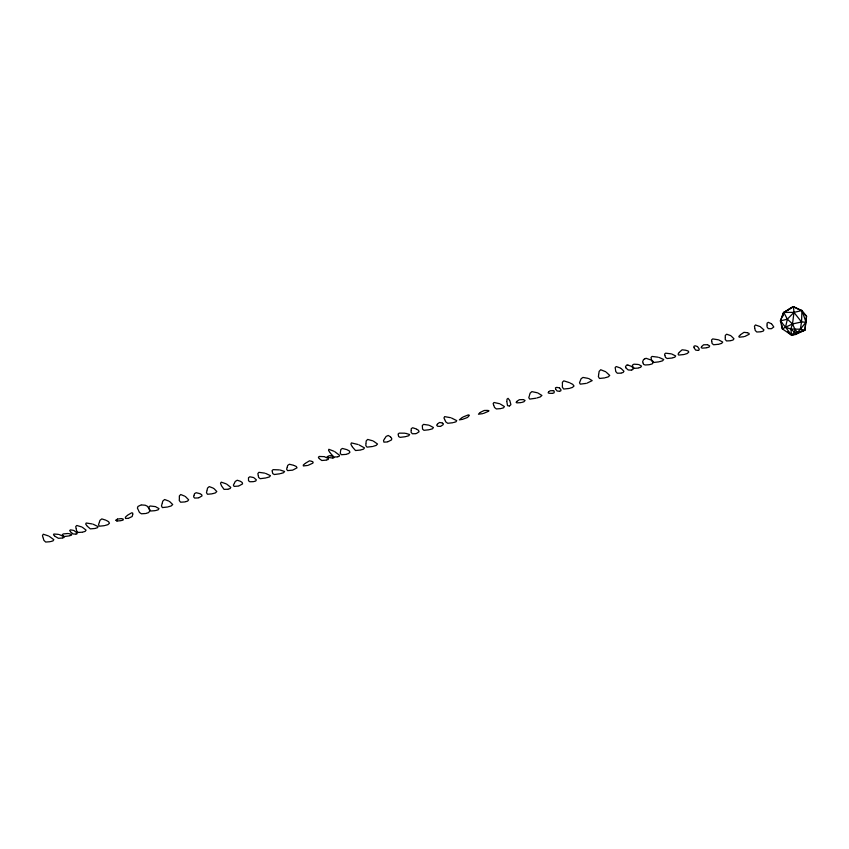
<?xml version="1.0" encoding="UTF-8"?>
<svg xmlns="http://www.w3.org/2000/svg" width="849" height="849" viewBox="0 0 849 849"><rect width="100%" height="100%" fill="white"/><g stroke="black" fill="none" stroke-linecap="round" stroke-linejoin="round"><path stroke-width="1.27" d="M767.061 325.294L767.04 326.918L768.281 328.616L771.147 328.722M767.061 324.764L767.072 323.151L768.334 322.333L771.433 323.777M562.388 385.064L562.378 387.186L563.683 389.044L568.926 388.481M562.399 384.374L562.42 382.262L563.757 380.851L569.201 382.57M725.258 337.732L725.237 339.473L726.542 340.948L730.543 340.746M725.269 337.17L725.301 335.429L726.648 334.209L730.49 335.546M179.33 498.543L179.288 500.528L180.582 502.205L184.87 501.929M179.341 497.896L179.372 495.912L180.731 494.521L184.838 496.198M795.566 334.485L800.352 329.221L801.53 321.973L801.955 310.543L793.454 306.691L791.332 307.561L783.34 312.899L780.422 320.922L782.322 328.871L791.682 335.238L795.566 334.485L804.873 330.165L806.55 316.157L801.955 310.543L799.44 309.885M411.171 430.719L411.086 432.268L412.338 433.754L415.84 433.69M411.192 430.21L411.277 428.66L412.646 427.747L416.286 428.947M506.842 401.651L507.532 405.631L509.262 406.024M506.885 401.036L507.023 399.157L508.063 398.351L509.676 400.41M632.452 366.45L632.367 367.543L633.609 368.392L637.97 368.095M632.473 366.099L632.558 365.017L633.938 364.189L638.257 364.465M365.972 443.592L365.813 445.587L367.001 447.147L372.552 446.5M366.025 442.945L366.195 440.949L367.659 439.421L372.753 440.822M598.715 374.388L598.396 376.648L599.479 378.474L604.732 377.901M598.821 373.656L599.139 371.395L600.721 369.739L605.401 371.629M340.491 451.668L340.247 453.281L341.372 454.714L345.723 454.406M340.576 451.148L340.831 449.535L342.338 448.452L346.604 449.556M782.714 316.581L783.786 312.411L793.454 306.691L798.442 309.354M783.786 312.411L780.422 320.922L785.537 327.226L790.79 329.041L800.352 329.221L805.998 322.164L801.955 310.543L793.974 312.379L783.786 312.411L787.352 319.171L792.52 323.957L794.993 329.433L794.473 332.139L791.682 335.238L787.723 331.853M783.34 312.899L793.454 306.691L793.974 312.379L787.352 319.171L785.537 327.226L782.322 328.871L781.929 325.188M206.944 490.69L206.477 492.664L207.464 494.267L212.229 493.831M207.092 490.043L207.549 488.069L209.247 486.604L213.311 488.154M468.881 415.872L467.566 417.443L462.97 419.162M468.935 415.66L469.094 415.023L468.192 414.938L462.875 417.071M162.053 503.839L161.469 505.93L162.371 507.585L167.603 507.012M162.233 503.17L162.806 501.08L164.6 499.509L168.94 501.122M115.931 520.288L116.929 521.01L120.961 520.681M115.973 520.129L117.47 519.089L121.12 518.612M116.95 520.936L117.449 519.153M287.089 467.555L286.612 469.2L287.567 470.611L292.258 470.187M287.238 467.024L287.715 465.39L289.392 464.254L293.733 465.305M529.362 395.74L528.8 397.661L529.68 399.094L535.995 398.213M529.543 395.103L530.105 393.183L531.867 391.622L537.152 392.737M194.007 495.445L193.604 496.824L194.612 498.066L198.316 497.928M194.145 494.999L194.548 493.619L196.183 492.728L199.674 493.577M99.142 522.846L98.516 524.724L99.365 526.2L104.48 525.658M99.344 522.231L99.97 520.341L101.784 518.898L105.966 520.214M548.412 392.227L548.199 392.885L549.324 393.289L552.37 393.374M548.486 392.015L550.163 390.773L552.784 390.657M804.767 314.586L806.55 316.157L804.873 330.165L791.682 335.238L790.79 329.041L792.52 323.957L793.974 312.379L801.53 321.973L805.998 322.164M580.196 381.021L579.506 382.75L580.27 384.151L586.118 383.398M580.419 380.458L581.119 378.718L582.955 377.434L588.102 378.357M701.571 346.742L701.2 347.612L702.197 348.132L706.538 347.835M701.688 346.466L703.63 344.79L707.217 344.726M437.203 424.383L436.726 425.36L437.67 426.272L440.355 426.389M437.362 424.065L439.517 422.473L442.064 422.898M234.197 483.559L233.379 485.15L234.091 486.403L238.272 486.095M234.462 483.039L235.279 481.447L237.253 480.237L240.426 481.277M384.639 438.71L383.525 440.44L383.918 442.149L387.24 441.958M385.011 438.148L386.125 436.428L388.258 435.463L390.614 436.938M678.956 352.77L678.064 354.139L678.691 355.084L683.816 354.532M679.242 352.335L682.129 349.799L685.992 350.276M516.754 401.545L516.118 402.352L516.882 402.872L521.095 402.606M516.967 401.28L519.344 399.72L522.973 399.582M740.084 335.122L738.863 336.374L739.214 337.202L744 336.692M740.487 334.718L743.968 332.352L747.247 332.691M126.968 515.714L125.387 517.168L125.514 518.474L128.167 518.325M127.477 515.237L131.637 512.838L132.624 513.008L132.752 513.953M304.865 463.713L303.284 465.029L303.369 465.942L307.55 465.454M305.385 463.278L309.524 460.816L311.986 461.368M479.887 412.667L478.465 414.216L482.752 413.633M480.364 412.359L484.206 410.492L487.337 410.396M793.921 333.975L791.682 335.238L785.537 327.226L792.52 323.957L801.53 321.973M462.132 417.485L459.373 419.862L462.281 419.364M644.624 358.989L643.563 359.52L642.608 361.865L643.064 362.958M644.975 358.819L646.036 358.289L651.204 360.061M330.77 455.881L329.391 455.69L327.077 456.762L327.544 457.229M128.719 518.166L132.147 516.521L132.794 514.261M69.024 535.91L64.397 536.526L62.677 535.507M69.629 535.73L71.496 535.178L71.645 534.392L68.536 533.543M308.346 465.21L312.878 463.13L313.132 462.153L312.273 461.559M332.702 458.057L327.693 457.378M332.999 457.972L333.922 457.696L332.606 456.136L331.227 455.945M387.876 441.767L391.538 439.899L391.729 438.455L390.89 437.309M483.612 413.378L488.706 411.192L488.875 410.629L487.719 410.449M50.25 541.694L45.697 542.055L43.904 540.357L43.278 538.34M50.929 541.492L53.02 540.877L53.816 539.656L49.284 536.356M62.126 538.064L58.401 538.298L55.036 536.313M62.593 537.926L64.025 537.502L63.94 536.664L59.313 534.594M75.826 534.117L73.099 533.957L70.584 531.92M76.145 534.021L77.142 533.724L76.962 532.822L74.054 530.625M82.427 532.196L78.182 532.461L76.569 530.795L76.208 528.991M83.085 531.994L85.123 531.4L86.078 530.126L82.438 527.314M94.833 528.481L90.312 528.874L87.086 526.051M95.481 528.29L97.486 527.696L98.06 526.582L93.146 524.226M105.329 525.404L107.929 524.64L109.447 523.228L108.587 521.689L106.613 520.575M121.503 520.522L123.137 520.044L123.285 519.132L121.609 518.622M145.593 513.518L141.412 513.783L139.48 512.488L138.589 510.599M146.283 513.316L148.395 512.69L149.604 511.363L149.923 509.878L148.787 508.296M155.378 510.642L150.867 510.992L149.392 509.909L149.201 508.625M156.057 510.44L158.158 509.814L158.986 508.593L155.707 506.779M168.473 506.757L171.137 505.972L172.708 504.539L169.63 501.547M185.549 501.727L187.629 501.112L188.658 499.828L185.507 496.644M198.942 497.737L202.02 495.88L201.669 494.659L200.162 493.842M213.014 493.598L215.423 492.887L216.792 491.518L213.948 488.568M227.797 489.257L224.03 489.374L221.451 485.724M228.37 489.088L230.1 488.568L230.769 487.39L226.885 484.259M238.983 485.883L242.559 483.898L242.241 482.529L240.872 481.585M253.554 481.648L249.839 481.754L248.513 480.714L248.502 479.441M254.095 481.489L255.772 480.99L256.324 479.834L253.883 477.722M265.928 477.955L260.219 478.687L258.648 477.456L258.308 475.822M266.788 477.7L269.42 476.926L270.438 475.663L265.663 473.413M280 473.774L274.291 474.527L272.752 473.572L272.455 472.309M280.87 473.519L283.534 472.723L284.606 471.482L280.212 470.049M293.054 469.953L297.012 467.82L296.343 466.526L294.37 465.613M326.016 460.137L321.803 460.498L319.309 458.683M326.568 459.967L328.287 459.458L328.436 458.534L324.551 456.804M337.212 456.932L333.827 456.942L330.25 453.026M337.69 456.783L339.154 456.359L339.515 455.266L334.835 451.742M346.445 454.194L348.642 453.546L349.926 452.188L349.204 450.84L347.241 449.874M360.485 450.044L355.529 450.532L352.293 446.829M361.239 449.821L363.542 449.132L364.486 447.89L359.021 444.887M373.433 446.234L376.149 445.428L377.529 444.038L373.581 441.215M405.493 436.694L400.123 437.362L398.648 436.556L398.414 435.463M406.3 436.45L408.751 435.728L409.632 434.55L405.737 433.319M416.403 433.521L419.066 431.77L418.483 430.316L416.827 429.276M429.254 429.732L423.98 430.316L422.579 429.169L422.462 427.641M430.05 429.498L432.491 428.777L433.425 427.525L429.456 425.381M440.822 426.251L443.178 424.638L443.316 423.651L442.371 423.089M452.92 422.717L447.763 423.29L445.831 421.942L445.025 420.223M453.674 422.494L455.987 421.804L456.73 420.637L451.509 418.005M500.804 408.602L496.336 408.942L494.532 407.456L493.938 405.79M501.483 408.401L503.563 407.796L504.391 406.565L500.252 404.007M509.549 405.939L510.907 404.644L509.909 400.94M521.785 402.405L523.897 401.779L525.064 400.452L523.451 399.646M537.024 397.916L540.176 396.982L541.917 395.475L538.001 393.066M552.784 393.257L554.047 392.885L554.206 391.845L554.174 391.028L553.124 390.752M559.438 391.293L557.093 390.996L555.596 389.065M559.767 391.187L560.775 390.89L561.009 389.84L559.65 388.025M569.785 388.226L572.449 387.441L574.02 385.998L572.704 384.332L570.061 383.005M587.115 383.101L592.188 380.628L588.877 378.622M605.592 377.646L608.234 376.871L609.72 375.449L606.154 372.106M620.874 373.146L617.276 373.22L615.769 371.554L615.514 369.835M621.436 372.976L623.155 372.467L623.951 371.246L621.022 368.402M631.094 370.122L628.271 369.973L626.095 368.148M631.497 370.005L632.76 369.633L633.81 367.787L633.067 367.118M638.628 367.893L640.666 367.299L641.504 366.068L638.894 364.624M649.4 364.72L645.155 364.985L643.648 364.423L643.202 363.319M650.079 364.518L652.149 363.903L653.189 362.608L653.136 361.409L651.682 360.39M659.121 361.823L653.645 362.481L651.979 361.196L651.554 359.636M659.97 361.578L662.57 360.804L663.716 359.498L659.111 357.461M671.888 358.055L667.091 358.501L665.467 357.365L665.085 355.986M672.61 357.843L674.828 357.185L675.687 355.964L671.814 354.044M684.655 354.288L687.255 353.524L688.762 352.102L688.252 351.072L686.544 350.478M697.857 350.404L695.639 350.075L694.068 347.825M698.154 350.308L699.077 350.043L699.215 349.013L697.645 346.742M707.164 347.644L709.095 347.071L709.679 345.925L707.716 344.821M718.562 344.28L713.616 344.758L712.099 343.495L711.865 341.988M719.326 344.057L721.671 343.367L722.732 342.073L718.901 340.003M731.169 340.566L733.08 339.993L733.95 338.762L731.095 335.928M744.838 336.448L749.179 334.262L749.03 333.349L747.693 332.861M760.8 331.81L756.799 332.001L755.228 330.452L754.888 328.637M761.394 331.641L763.24 331.099L763.941 329.9L760.439 326.854M771.614 328.584L773.789 326.992L771.89 324.169M799.896 331.619L804.873 330.165L800.352 329.221M787.352 319.171L780.422 320.922L781.674 322.726M140.87 505.038L137.963 506.45L137.411 508.084L138.302 509.984M141.486 504.932L145.19 505.219L147.27 506.195L148.416 507.776M627.687 365.049L626.668 365.028L625.448 366.726L625.936 367.797M628.016 365.059L632.834 366.895M67.846 533.501L63.367 533.925L62.317 534.615L62.582 535.284M404.867 433.202L399.232 433.128L398.107 434.019L398.34 435.113M279.247 469.89L273.134 469.646L272.062 470.643L272.359 471.906M323.766 456.635L319.182 456.454L318.407 457.303L319.086 458.343M658.124 357.196L651.99 356.431L650.992 357.567L651.416 359.127M58.464 534.371L53.901 534.021L53.498 534.849L54.665 535.952M670.965 353.81L665.605 353.184L664.576 354.16L664.958 355.54M264.686 473.126L258.881 472.32L257.852 473.636L258.192 475.281M154.964 506.556L150.135 505.993L148.957 506.917L149.148 508.201M92.159 523.929L86.216 523.026L85.685 524.045L86.747 525.552M718.052 339.738L712.693 338.921L711.547 339.993L711.791 341.5M428.628 425.116L423.524 424.383L422.303 425.614L422.42 427.143M450.501 417.676L444.643 416.626L443.953 417.952L444.759 419.671M357.917 444.473L351.401 442.913L350.881 444.218L351.942 446.181M499.382 403.668L494.022 402.49L493.142 403.583L493.736 405.249M73.513 530.37L70.467 529.872L69.692 530.519L70.371 531.58M253.342 477.467L249.808 476.798L248.492 477.743L248.502 479.016M81.663 526.921L76.771 525.467L75.731 526.603L76.092 528.407M48.393 535.899L43.278 534.223L42.45 535.666L43.076 537.682M226.089 483.813L221.271 482.158L220.507 483.251L221.218 485.119M333.933 451.233L328.839 449.291L328.542 450.405L329.826 452.379M559.289 387.823L556.7 387.377L555.469 387.823L555.564 388.757M759.728 326.441L755.493 324.976L754.443 326.228L754.782 328.043M620.375 368.01L616.268 366.545L615.164 367.553L615.429 369.273M697.294 346.466L695.034 345.787L693.866 346.36L694.026 347.464M790.79 329.041L794.473 332.139L797.593 332.521L794.993 329.433"/></g></svg>
